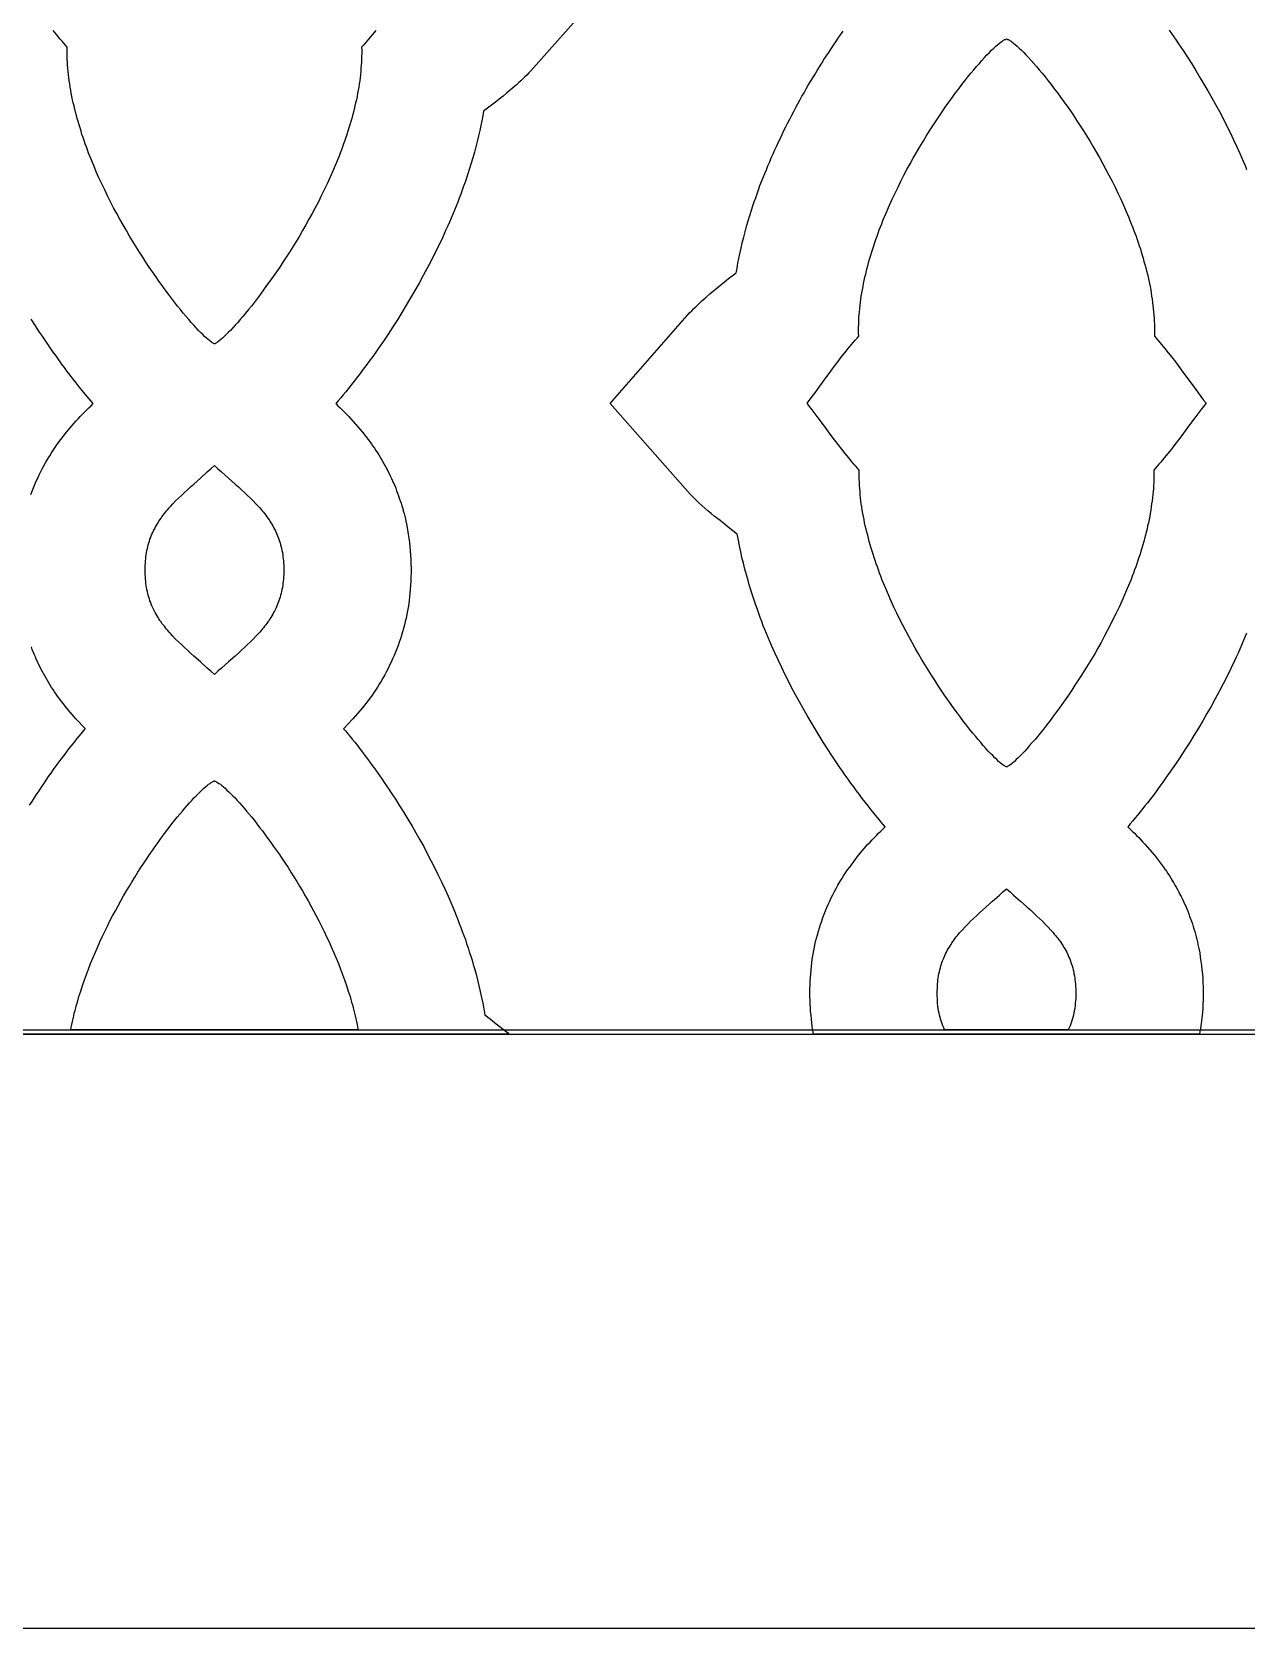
# Model space of a CAD drawing. Extents: x -242 to 227, y -355 to 350.
# Drawn here: x -42.7 to 33.7, y -213.3 to -113 of the extents above; entities that cross this region are included whole.
import ezdxf

# ---------------------------------------------------------------- set-up
doc = ezdxf.new("R2010")
doc.units = 0
doc.layers.add('Nível Padrão', color=1, linetype='CONTINUOUS')

msp = doc.modelspace()

# ---------------------------------------------------------------- linework, layer by layer
at = {"layer": 'Nível Padrão'}
for points in [[(-96, -176), (96, -176), (96, 176), (-96, 176), (-96, -176)], [(-95.73, -175.73), (95.73, -175.73), (95.73, 175.73), (-95.73, 175.73), (-95.73, -175.73)], [(18.61, -113.45), (18.64, -113.46), (18.68, -113.48), (18.71, -113.49), (18.75, -113.51), (18.8, -113.54), (18.84, -113.57), (18.89, -113.6), (18.94, -113.63), (19.04, -113.71), (19.16, -113.81), (19.28, -113.91), (19.41, -114.03), (19.54, -114.16), (19.69, -114.3), (19.83, -114.46), (19.99, -114.62), (20.15, -114.8), (20.32, -114.99), (20.49, -115.18), (20.67, -115.39), (20.85, -115.61), (21.03, -115.84), (21.22, -116.08), (21.42, -116.32), (21.61, -116.58), (21.81, -116.84), (22.01, -117.11), (22.21, -117.4), (22.42, -117.68), (22.62, -117.98), (22.83, -118.28), (23.03, -118.59), (23.24, -118.91), (23.45, -119.23), (23.65, -119.56), (23.86, -119.9), (24.06, -120.24), (24.27, -120.59), (24.47, -120.94), (24.67, -121.3), (24.86, -121.66), (25.05, -122.02), (25.24, -122.39), (25.43, -122.77), (25.61, -123.14), (25.79, -123.52), (25.96, -123.91), (26.13, -124.29), (26.21, -124.48), (26.3, -124.68), (26.37, -124.87), (26.45, -125.07), (26.53, -125.26), (26.6, -125.46), (26.68, -125.66), (26.75, -125.85), (26.82, -126.05), (26.89, -126.25), (26.95, -126.45), (27.02, -126.64), (27.08, -126.84), (27.14, -127.04), (27.2, -127.24), (27.25, -127.44), (27.31, -127.64), (27.36, -127.83), (27.41, -128.03), (27.46, -128.23), (27.51, -128.43), (27.55, -128.63), (27.59, -128.83), (27.63, -129.02), (27.67, -129.22), (27.7, -129.42), (27.73, -129.62), (27.76, -129.81), (27.79, -130.01), (27.81, -130.21), (27.83, -130.4), (27.85, -130.6), (27.87, -130.79), (27.88, -130.99), (27.89, -131.18), (27.9, -131.37), (27.9, -131.56), (27.91, -131.76), (27.9, -131.95), (27.9, -132.14), (28.01, -132.26), (28.12, -132.38), (28.22, -132.51), (28.33, -132.63), (28.55, -132.9), (28.77, -133.18), (29, -133.46), (29.22, -133.75), (29.43, -134.04), (29.65, -134.33), (30.06, -134.89), (30.46, -135.43), (30.65, -135.69), (30.82, -135.92), (30.99, -136.15), (31.15, -136.35), (30.99, -136.55), (30.82, -136.77), (30.64, -137.01), (30.45, -137.27), (30.05, -137.8), (29.63, -138.37), (29.41, -138.66), (29.19, -138.95), (28.97, -139.23), (28.75, -139.51), (28.52, -139.79), (28.3, -140.06), (28.19, -140.18), (28.08, -140.31), (27.97, -140.43), (27.86, -140.55), (27.87, -140.74), (27.87, -140.93), (27.86, -141.12), (27.86, -141.32), (27.85, -141.51), (27.84, -141.7), (27.82, -141.9), (27.8, -142.09), (27.78, -142.29), (27.76, -142.48), (27.73, -142.68), (27.71, -142.87), (27.68, -143.07), (27.64, -143.27), (27.61, -143.46), (27.57, -143.66), (27.53, -143.86), (27.48, -144.06), (27.44, -144.26), (27.39, -144.45), (27.34, -144.65), (27.29, -144.85), (27.23, -145.05), (27.18, -145.25), (27.12, -145.45), (27.06, -145.64), (27, -145.84), (26.93, -146.04), (26.87, -146.24), (26.8, -146.44), (26.73, -146.63), (26.66, -146.83), (26.59, -147.03), (26.51, -147.22), (26.44, -147.42), (26.36, -147.61), (26.28, -147.81), (26.2, -148), (26.03, -148.39), (25.86, -148.78), (25.69, -149.16), (25.51, -149.54), (25.32, -149.91), (25.13, -150.29), (24.94, -150.66), (24.75, -151.02), (24.55, -151.38), (24.35, -151.74), (24.15, -152.09), (23.95, -152.44), (23.74, -152.78), (23.53, -153.11), (23.33, -153.44), (23.12, -153.76), (22.91, -154.08), (22.71, -154.39), (22.5, -154.69), (22.3, -154.99), (22.09, -155.28), (21.89, -155.56), (21.69, -155.83), (21.5, -156.09), (21.31, -156.35), (21.12, -156.59), (20.93, -156.83), (20.75, -157.06), (20.57, -157.27), (20.4, -157.48), (20.23, -157.68), (20.06, -157.87), (19.91, -158.04), (19.76, -158.21), (19.61, -158.36), (19.48, -158.5), (19.35, -158.63), (19.22, -158.75), (19.11, -158.86), (19, -158.95), (18.9, -159.03), (18.82, -159.09), (18.78, -159.12), (18.74, -159.15), (18.7, -159.17), (18.67, -159.19), (18.64, -159.2), (18.61, -159.21), (18.58, -159.2), (18.55, -159.19), (18.52, -159.17), (18.48, -159.15), (18.44, -159.12), (18.4, -159.09), (18.31, -159.03), (18.21, -158.95), (18.11, -158.86), (17.99, -158.75), (17.87, -158.63), (17.74, -158.5), (17.6, -158.36), (17.46, -158.21), (17.31, -158.04), (17.15, -157.87), (16.99, -157.68), (16.82, -157.48), (16.65, -157.27), (16.47, -157.06), (16.29, -156.83), (16.1, -156.59), (15.91, -156.35), (15.72, -156.09), (15.52, -155.83), (15.32, -155.56), (15.12, -155.28), (14.92, -154.99), (14.71, -154.69), (14.51, -154.39), (14.3, -154.08), (14.1, -153.76), (13.89, -153.44), (13.68, -153.11), (13.48, -152.78), (13.27, -152.44), (13.07, -152.09), (12.87, -151.74), (12.67, -151.38), (12.47, -151.02), (12.27, -150.66), (12.08, -150.29), (11.89, -149.91), (11.71, -149.54), (11.53, -149.16), (11.35, -148.78), (11.18, -148.39), (11.02, -148), (10.94, -147.81), (10.86, -147.61), (10.78, -147.42), (10.7, -147.22), (10.63, -147.03), (10.56, -146.83), (10.49, -146.63), (10.42, -146.44), (10.35, -146.24), (10.28, -146.04), (10.22, -145.84), (10.16, -145.64), (10.1, -145.45), (10.04, -145.25), (9.98, -145.05), (9.93, -144.85), (9.88, -144.65), (9.83, -144.45), (9.78, -144.26), (9.73, -144.06), (9.69, -143.86), (9.65, -143.66), (9.61, -143.46), (9.57, -143.27), (9.54, -143.07), (9.51, -142.87), (9.48, -142.68), (9.46, -142.48), (9.43, -142.29), (9.41, -142.09), (9.4, -141.9), (9.38, -141.7), (9.37, -141.51), (9.36, -141.32), (9.35, -141.12), (9.35, -140.93), (9.35, -140.74), (9.35, -140.55), (9.24, -140.43), (9.13, -140.31), (9.02, -140.18), (8.91, -140.06), (8.69, -139.79), (8.47, -139.51), (8.25, -139.23), (8.02, -138.95), (7.8, -138.66), (7.59, -138.37), (7.16, -137.8), (6.77, -137.27), (6.58, -137.01), (6.4, -136.77), (6.23, -136.55), (6.07, -136.35), (6.22, -136.15), (6.39, -135.92), (6.57, -135.69), (6.76, -135.43), (7.15, -134.89), (7.57, -134.33), (7.78, -134.04), (8, -133.75), (8.22, -133.46), (8.44, -133.18), (8.66, -132.9), (8.88, -132.63), (8.99, -132.51), (9.1, -132.38), (9.21, -132.26), (9.32, -132.14), (9.31, -131.95), (9.31, -131.76), (9.31, -131.56), (9.32, -131.37), (9.32, -131.18), (9.33, -130.99), (9.35, -130.79), (9.36, -130.6), (9.38, -130.4), (9.4, -130.21), (9.43, -130.01), (9.45, -129.81), (9.48, -129.62), (9.51, -129.42), (9.55, -129.22), (9.59, -129.02), (9.62, -128.83), (9.67, -128.63), (9.71, -128.43), (9.76, -128.23), (9.8, -128.03), (9.85, -127.83), (9.91, -127.64), (9.96, -127.44), (10.02, -127.24), (10.08, -127.04), (10.14, -126.84), (10.2, -126.64), (10.26, -126.45), (10.33, -126.25), (10.4, -126.05), (10.47, -125.85), (10.54, -125.66), (10.61, -125.46), (10.69, -125.26), (10.76, -125.07), (10.84, -124.87), (10.92, -124.68), (11, -124.48), (11.08, -124.29), (11.25, -123.91), (11.43, -123.52), (11.6, -123.14), (11.79, -122.77), (11.97, -122.39), (12.16, -122.02), (12.35, -121.66), (12.55, -121.3), (12.75, -120.94), (12.95, -120.59), (13.15, -120.24), (13.36, -119.9), (13.56, -119.56), (13.77, -119.23), (13.98, -118.91), (14.18, -118.59), (14.39, -118.28), (14.6, -117.98), (14.8, -117.68), (15, -117.4), (15.21, -117.11), (15.41, -116.84), (15.61, -116.58), (15.8, -116.32), (15.99, -116.08), (16.18, -115.84), (16.37, -115.61), (16.55, -115.39), (16.73, -115.18), (16.9, -114.99), (17.06, -114.8), (17.23, -114.62), (17.38, -114.46), (17.53, -114.3), (17.67, -114.16), (17.81, -114.03), (17.94, -113.91), (18.06, -113.81), (18.17, -113.71), (18.28, -113.63), (18.33, -113.6), (18.37, -113.57), (18.42, -113.54), (18.46, -113.51), (18.5, -113.49), (18.54, -113.48), (18.58, -113.46), (18.61, -113.45)], [(-35.54, -146.83), (-35.54, -146.69), (-35.53, -146.54), (-35.52, -146.4), (-35.51, -146.26), (-35.5, -146.13), (-35.49, -146), (-35.47, -145.87), (-35.45, -145.74), (-35.43, -145.61), (-35.4, -145.49), (-35.37, -145.37), (-35.34, -145.25), (-35.31, -145.13), (-35.27, -145.02), (-35.24, -144.9), (-35.19, -144.79), (-35.15, -144.68), (-35.11, -144.57), (-35.06, -144.47), (-35.01, -144.36), (-34.96, -144.26), (-34.91, -144.16), (-34.85, -144.06), (-34.79, -143.96), (-34.73, -143.86), (-34.67, -143.76), (-34.61, -143.67), (-34.54, -143.57), (-34.48, -143.48), (-34.41, -143.39), (-34.33, -143.29), (-34.26, -143.2), (-34.19, -143.11), (-34.11, -143.02), (-34.03, -142.93), (-33.95, -142.84), (-33.79, -142.67), (-33.62, -142.49), (-33.44, -142.32), (-33.26, -142.14), (-33.07, -141.96), (-32.88, -141.79), (-32.68, -141.61), (-32.48, -141.43), (-32.06, -141.06), (-31.63, -140.67), (-31.41, -140.47), (-31.18, -140.26), (-30.96, -140.47), (-30.74, -140.67), (-30.3, -141.06), (-29.89, -141.43), (-29.68, -141.61), (-29.49, -141.79), (-29.29, -141.96), (-29.1, -142.14), (-28.92, -142.32), (-28.75, -142.49), (-28.57, -142.67), (-28.41, -142.84), (-28.33, -142.93), (-28.25, -143.02), (-28.18, -143.11), (-28.1, -143.2), (-28.03, -143.29), (-27.96, -143.39), (-27.89, -143.48), (-27.82, -143.57), (-27.75, -143.67), (-27.69, -143.76), (-27.63, -143.86), (-27.57, -143.96), (-27.51, -144.06), (-27.46, -144.16), (-27.4, -144.26), (-27.35, -144.36), (-27.3, -144.47), (-27.25, -144.57), (-27.21, -144.68), (-27.17, -144.79), (-27.13, -144.9), (-27.09, -145.02), (-27.05, -145.13), (-27.02, -145.25), (-26.99, -145.37), (-26.96, -145.49), (-26.94, -145.61), (-26.91, -145.74), (-26.89, -145.87), (-26.88, -146), (-26.86, -146.13), (-26.85, -146.26), (-26.84, -146.4), (-26.83, -146.54), (-26.83, -146.69), (-26.82, -146.83), (-26.83, -146.98), (-26.83, -147.12), (-26.84, -147.26), (-26.85, -147.4), (-26.86, -147.54), (-26.88, -147.67), (-26.89, -147.8), (-26.91, -147.93), (-26.94, -148.05), (-26.96, -148.18), (-26.99, -148.3), (-27.02, -148.42), (-27.05, -148.53), (-27.09, -148.65), (-27.13, -148.76), (-27.17, -148.87), (-27.21, -148.98), (-27.25, -149.09), (-27.3, -149.2), (-27.35, -149.3), (-27.4, -149.41), (-27.46, -149.51), (-27.51, -149.61), (-27.57, -149.71), (-27.63, -149.81), (-27.69, -149.9), (-27.75, -150), (-27.82, -150.09), (-27.89, -150.19), (-27.96, -150.28), (-28.03, -150.37), (-28.1, -150.46), (-28.18, -150.55), (-28.25, -150.64), (-28.33, -150.73), (-28.41, -150.82), (-28.57, -151), (-28.75, -151.17), (-28.92, -151.35), (-29.1, -151.52), (-29.29, -151.7), (-29.49, -151.88), (-29.68, -152.06), (-29.89, -152.24), (-30.3, -152.61), (-30.74, -153), (-30.96, -153.2), (-31.18, -153.4), (-31.41, -153.2), (-31.63, -153), (-32.06, -152.61), (-32.48, -152.24), (-32.68, -152.06), (-32.88, -151.88), (-33.07, -151.7), (-33.26, -151.52), (-33.44, -151.35), (-33.62, -151.17), (-33.79, -151), (-33.95, -150.82), (-34.03, -150.73), (-34.11, -150.64), (-34.19, -150.55), (-34.26, -150.46), (-34.33, -150.37), (-34.41, -150.28), (-34.48, -150.19), (-34.54, -150.09), (-34.61, -150), (-34.67, -149.9), (-34.73, -149.81), (-34.79, -149.71), (-34.85, -149.61), (-34.91, -149.51), (-34.96, -149.41), (-35.01, -149.3), (-35.06, -149.2), (-35.11, -149.09), (-35.15, -148.98), (-35.19, -148.87), (-35.24, -148.76), (-35.27, -148.65), (-35.31, -148.53), (-35.34, -148.42), (-35.37, -148.3), (-35.4, -148.18), (-35.43, -148.05), (-35.45, -147.93), (-35.47, -147.8), (-35.49, -147.67), (-35.5, -147.54), (-35.51, -147.4), (-35.52, -147.26), (-35.53, -147.12), (-35.54, -146.98), (-35.54, -146.83)], [(-22.15, -175.73), (-40.21, -175.73), (-40.18, -175.56), (-40.15, -175.39), (-40.11, -175.21), (-40.07, -175.04), (-40.03, -174.86), (-39.99, -174.69), (-39.94, -174.51), (-39.9, -174.34), (-39.85, -174.17), (-39.8, -173.99), (-39.7, -173.64), (-39.59, -173.3), (-39.48, -172.95), (-39.36, -172.6), (-39.23, -172.26), (-39.1, -171.91), (-38.97, -171.57), (-38.83, -171.23), (-38.69, -170.89), (-38.54, -170.55), (-38.39, -170.21), (-38.23, -169.88), (-38.07, -169.55), (-37.91, -169.22), (-37.75, -168.89), (-37.58, -168.57), (-37.41, -168.25), (-37.24, -167.93), (-37.06, -167.62), (-36.89, -167.31), (-36.71, -167), (-36.53, -166.7), (-36.35, -166.4), (-36.17, -166.11), (-35.99, -165.82), (-35.81, -165.54), (-35.62, -165.26), (-35.44, -164.99), (-35.26, -164.72), (-35.08, -164.46), (-34.9, -164.2), (-34.72, -163.95), (-34.55, -163.7), (-34.37, -163.46), (-34.2, -163.23), (-34.02, -163.01), (-33.86, -162.79), (-33.69, -162.58), (-33.52, -162.37), (-33.36, -162.18), (-33.2, -161.99), (-33.05, -161.81), (-32.9, -161.63), (-32.75, -161.47), (-32.61, -161.31), (-32.47, -161.16), (-32.34, -161.02), (-32.21, -160.89), (-32.08, -160.77), (-31.97, -160.66), (-31.85, -160.55), (-31.75, -160.46), (-31.65, -160.38), (-31.55, -160.3), (-31.46, -160.24), (-31.38, -160.18), (-31.31, -160.14), (-31.27, -160.12), (-31.24, -160.11), (-31.21, -160.1), (-31.18, -160.09), (-31.15, -160.1), (-31.12, -160.11), (-31.09, -160.12), (-31.05, -160.14), (-30.98, -160.18), (-30.9, -160.24), (-30.81, -160.3), (-30.72, -160.38), (-30.62, -160.46), (-30.51, -160.55), (-30.4, -160.66), (-30.28, -160.77), (-30.15, -160.89), (-30.02, -161.02), (-29.89, -161.16), (-29.75, -161.31), (-29.61, -161.47), (-29.46, -161.63), (-29.31, -161.81), (-29.16, -161.99), (-29, -162.18), (-28.84, -162.37), (-28.67, -162.58), (-28.51, -162.79), (-28.34, -163.01), (-28.16, -163.23), (-27.99, -163.47), (-27.82, -163.7), (-27.64, -163.95), (-27.46, -164.2), (-27.28, -164.46), (-27.1, -164.72), (-26.92, -164.99), (-26.74, -165.26), (-26.55, -165.54), (-26.37, -165.82), (-26.19, -166.11), (-26.01, -166.4), (-25.83, -166.7), (-25.65, -167), (-25.48, -167.31), (-25.3, -167.62), (-25.13, -167.93), (-24.95, -168.25), (-24.78, -168.57), (-24.62, -168.89), (-24.45, -169.22), (-24.29, -169.55), (-24.13, -169.88), (-23.97, -170.21), (-23.82, -170.55), (-23.68, -170.89), (-23.53, -171.23), (-23.39, -171.57), (-23.26, -171.91), (-23.13, -172.26), (-23, -172.6), (-22.88, -172.95), (-22.77, -173.3), (-22.66, -173.64), (-22.61, -173.82), (-22.56, -173.99), (-22.51, -174.17), (-22.46, -174.34), (-22.42, -174.52), (-22.37, -174.69), (-22.33, -174.86), (-22.29, -175.04), (-22.25, -175.21), (-22.22, -175.39), (-22.18, -175.56), (-22.15, -175.73)], [(22.49, -175.73), (14.72, -175.73), (14.67, -175.61), (14.61, -175.49), (14.56, -175.36), (14.52, -175.23), (14.48, -175.1), (14.44, -174.96), (14.4, -174.82), (14.37, -174.68), (14.34, -174.54), (14.32, -174.39), (14.3, -174.24), (14.28, -174.08), (14.27, -173.92), (14.26, -173.76), (14.25, -173.6), (14.25, -173.43), (14.25, -173.28), (14.26, -173.14), (14.26, -173), (14.27, -172.86), (14.29, -172.72), (14.3, -172.59), (14.32, -172.46), (14.34, -172.33), (14.36, -172.21), (14.39, -172.08), (14.42, -171.96), (14.45, -171.84), (14.48, -171.72), (14.52, -171.61), (14.55, -171.5), (14.59, -171.39), (14.64, -171.28), (14.68, -171.17), (14.73, -171.06), (14.78, -170.96), (14.83, -170.85), (14.88, -170.75), (14.94, -170.65), (15, -170.55), (15.06, -170.45), (15.12, -170.36), (15.18, -170.26), (15.25, -170.17), (15.31, -170.07), (15.38, -169.98), (15.45, -169.89), (15.53, -169.8), (15.6, -169.71), (15.68, -169.62), (15.76, -169.53), (15.84, -169.44), (16, -169.26), (16.17, -169.09), (16.35, -168.91), (16.53, -168.73), (16.72, -168.56), (16.91, -168.38), (17.11, -168.2), (17.31, -168.02), (17.73, -167.65), (18.16, -167.26), (18.38, -167.06), (18.61, -166.86), (18.83, -167.06), (19.05, -167.26), (19.49, -167.65), (19.9, -168.02), (20.11, -168.2), (20.3, -168.38), (20.5, -168.56), (20.68, -168.73), (20.87, -168.91), (21.04, -169.09), (21.21, -169.26), (21.38, -169.44), (21.46, -169.53), (21.54, -169.62), (21.61, -169.71), (21.69, -169.8), (21.76, -169.89), (21.83, -169.98), (21.9, -170.07), (21.97, -170.17), (22.04, -170.26), (22.1, -170.36), (22.16, -170.45), (22.22, -170.55), (22.28, -170.65), (22.33, -170.75), (22.39, -170.85), (22.44, -170.96), (22.49, -171.06), (22.53, -171.17), (22.58, -171.28), (22.62, -171.39), (22.66, -171.5), (22.7, -171.61), (22.74, -171.72), (22.77, -171.84), (22.8, -171.96), (22.83, -172.08), (22.85, -172.21), (22.88, -172.33), (22.9, -172.46), (22.91, -172.59), (22.93, -172.72), (22.94, -172.86), (22.95, -173), (22.96, -173.14), (22.96, -173.28), (22.96, -173.43), (22.96, -173.6), (22.96, -173.76), (22.95, -173.92), (22.93, -174.08), (22.92, -174.23), (22.9, -174.39), (22.87, -174.53), (22.84, -174.68), (22.81, -174.82), (22.78, -174.96), (22.74, -175.09), (22.7, -175.23), (22.65, -175.36), (22.6, -175.48), (22.55, -175.61), (22.49, -175.73)]]:
    msp.add_lwpolyline(points, close=True, dxfattribs=at)
for points in [[(-6.27, -109.78), (-11.29, -115.46), (-11.42, -115.59), (-11.54, -115.72), (-11.67, -115.84), (-11.8, -115.97), (-11.93, -116.09), (-12.06, -116.21), (-12.2, -116.33), (-12.33, -116.45), (-12.57, -116.65), (-12.8, -116.84), (-13.04, -117.04), (-13.28, -117.23), (-13.52, -117.42), (-13.77, -117.61), (-14.01, -117.8), (-14.26, -117.99), (-14.31, -118.29), (-14.37, -118.6), (-14.43, -118.9), (-14.5, -119.21), (-14.58, -119.55), (-14.66, -119.9), (-14.75, -120.24), (-14.84, -120.58), (-14.94, -120.92), (-15.04, -121.26), (-15.14, -121.6), (-15.25, -121.94), (-15.34, -122.2), (-15.43, -122.45), (-15.52, -122.71), (-15.61, -122.96), (-15.7, -123.21), (-15.8, -123.47), (-15.89, -123.72), (-15.99, -123.97), (-16.09, -124.22), (-16.2, -124.47), (-16.3, -124.72), (-16.41, -124.96), (-16.52, -125.21), (-16.63, -125.46), (-16.74, -125.7), (-16.85, -125.95), (-17.08, -126.43), (-17.32, -126.91), (-17.56, -127.39), (-17.81, -127.86), (-18.06, -128.33), (-18.32, -128.8), (-18.58, -129.27), (-18.85, -129.73), (-19.12, -130.19), (-19.4, -130.65), (-19.68, -131.1), (-19.97, -131.55), (-20.26, -132), (-20.56, -132.44), (-20.87, -132.88), (-21.17, -133.32), (-21.31, -133.52), (-21.46, -133.71), (-21.6, -133.91), (-21.74, -134.11), (-21.89, -134.3), (-22.03, -134.49), (-22.18, -134.69), (-22.33, -134.88), (-22.48, -135.07), (-22.63, -135.26), (-22.78, -135.45), (-22.93, -135.63), (-23.09, -135.82), (-23.24, -136.01), (-23.4, -136.19), (-23.56, -136.37), (-23.42, -136.51), (-23.28, -136.64), (-23.14, -136.78), (-23.01, -136.91), (-22.87, -137.05), (-22.74, -137.19), (-22.61, -137.33), (-22.48, -137.47), (-21.88, -138.17), (-21.32, -138.9), (-21.22, -139.04), (-21.13, -139.18), (-21.04, -139.32), (-20.94, -139.46), (-20.85, -139.6), (-20.77, -139.74), (-20.68, -139.89), (-20.59, -140.03), (-20.51, -140.18), (-20.43, -140.32), (-20.35, -140.47), (-20.28, -140.62), (-20.2, -140.77), (-20.13, -140.92), (-20.06, -141.07), (-19.99, -141.23), (-19.92, -141.38), (-19.85, -141.53), (-19.79, -141.69), (-19.73, -141.85), (-19.67, -142), (-19.61, -142.16), (-19.56, -142.32), (-19.5, -142.48), (-19.45, -142.64), (-19.4, -142.8), (-19.35, -142.96), (-19.31, -143.12), (-19.26, -143.28), (-19.22, -143.44), (-19.18, -143.61), (-19.15, -143.77), (-19.09, -144.04), (-19.04, -144.3), (-19, -144.57), (-18.96, -144.83), (-18.92, -145.1), (-18.9, -145.37), (-18.87, -145.63), (-18.85, -145.9), (-18.84, -146.17), (-18.83, -146.44), (-18.82, -146.71), (-18.82, -146.98), (-18.83, -147.25), (-18.84, -147.52), (-18.85, -147.78), (-18.87, -148.05), (-18.89, -148.28), (-18.92, -148.51), (-18.94, -148.73), (-18.97, -148.96), (-19.01, -149.18), (-19.05, -149.4), (-19.09, -149.62), (-19.14, -149.85), (-19.19, -150.07), (-19.24, -150.28), (-19.3, -150.5), (-19.36, -150.72), (-19.42, -150.94), (-19.49, -151.15), (-19.56, -151.36), (-19.64, -151.58), (-19.72, -151.79), (-19.8, -152), (-19.89, -152.21), (-19.98, -152.41), (-20.07, -152.62), (-20.17, -152.82), (-20.27, -153.02), (-20.37, -153.22), (-20.48, -153.42), (-20.59, -153.62), (-20.7, -153.82), (-20.82, -154.01), (-20.94, -154.2), (-21.06, -154.39), (-21.19, -154.58), (-21.32, -154.76), (-21.88, -155.5), (-22.48, -156.19), (-23.05, -156.79), (-23.06, -156.81), (-22.92, -156.97), (-22.79, -157.13), (-22.65, -157.3), (-22.52, -157.46), (-22.36, -157.66), (-22.2, -157.87), (-22.04, -158.07), (-21.88, -158.28), (-21.72, -158.49), (-21.57, -158.7), (-21.41, -158.91), (-21.26, -159.12), (-21.11, -159.33), (-20.96, -159.54), (-20.81, -159.75), (-20.66, -159.96), (-20.51, -160.18), (-20.36, -160.39), (-20.22, -160.61), (-20.08, -160.83), (-19.8, -161.24), (-19.54, -161.66), (-19.28, -162.08), (-19.02, -162.5), (-18.76, -162.93), (-18.52, -163.36), (-18.27, -163.79), (-18.03, -164.22), (-17.8, -164.66), (-17.57, -165.1), (-17.35, -165.54), (-17.13, -165.98), (-16.91, -166.43), (-16.7, -166.88), (-16.5, -167.33), (-16.3, -167.78), (-16.19, -168.03), (-16.09, -168.28), (-15.99, -168.54), (-15.89, -168.79), (-15.79, -169.04), (-15.69, -169.3), (-15.6, -169.55), (-15.5, -169.81), (-15.41, -170.06), (-15.33, -170.32), (-15.24, -170.58), (-15.16, -170.84), (-15.07, -171.1), (-14.99, -171.36), (-14.92, -171.62), (-14.84, -171.88), (-14.74, -172.24), (-14.65, -172.6), (-14.56, -172.96), (-14.47, -173.33), (-14.39, -173.69), (-14.32, -174.06), (-14.25, -174.42), (-14.19, -174.79), (-13.83, -175.07), (-13.48, -175.35), (-13.12, -175.63), (-12.77, -175.91), (-12.67, -176), (-49.69, -176)], [(-21.04, -112.92), (-21.26, -113.2), (-21.49, -113.46), (-21.6, -113.59), (-21.71, -113.72), (-21.82, -113.84), (-21.93, -113.96), (-21.92, -114.15), (-21.92, -114.34), (-21.93, -114.53), (-21.93, -114.72), (-21.94, -114.91), (-21.95, -115.11), (-21.97, -115.3), (-21.99, -115.5), (-22.01, -115.69), (-22.03, -115.89), (-22.05, -116.08), (-22.08, -116.28), (-22.11, -116.48), (-22.15, -116.67), (-22.18, -116.87), (-22.22, -117.07), (-22.26, -117.27), (-22.31, -117.46), (-22.35, -117.66), (-22.4, -117.86), (-22.45, -118.06), (-22.5, -118.26), (-22.55, -118.46), (-22.61, -118.65), (-22.67, -118.85), (-22.73, -119.05), (-22.79, -119.25), (-22.86, -119.45), (-22.92, -119.64), (-22.99, -119.84), (-23.06, -120.04), (-23.13, -120.24), (-23.2, -120.43), (-23.28, -120.63), (-23.35, -120.83), (-23.43, -121.02), (-23.51, -121.22), (-23.59, -121.41), (-23.76, -121.8), (-23.93, -122.18), (-24.1, -122.57), (-24.28, -122.94), (-24.47, -123.32), (-24.65, -123.69), (-24.85, -124.06), (-25.04, -124.43), (-25.24, -124.79), (-25.44, -125.14), (-25.64, -125.5), (-25.84, -125.84), (-26.05, -126.18), (-26.25, -126.52), (-26.46, -126.85), (-26.67, -127.17), (-26.88, -127.49), (-27.08, -127.8), (-27.29, -128.1), (-27.49, -128.39), (-27.69, -128.68), (-27.9, -128.96), (-28.09, -129.23), (-28.29, -129.5), (-28.48, -129.75), (-28.67, -130), (-28.86, -130.24), (-29.04, -130.46), (-29.22, -130.68), (-29.39, -130.89), (-29.56, -131.09), (-29.72, -131.27), (-29.88, -131.45), (-30.03, -131.61), (-30.18, -131.77), (-30.31, -131.91), (-30.44, -132.04), (-30.57, -132.16), (-30.68, -132.26), (-30.79, -132.35), (-30.88, -132.43), (-30.97, -132.5), (-31.01, -132.53), (-31.05, -132.55), (-31.09, -132.57), (-31.12, -132.59), (-31.15, -132.61), (-31.18, -132.62), (-31.21, -132.61), (-31.24, -132.59), (-31.27, -132.57), (-31.31, -132.55), (-31.35, -132.53), (-31.39, -132.5), (-31.48, -132.43), (-31.58, -132.35), (-31.68, -132.26), (-31.8, -132.16), (-31.92, -132.04), (-32.05, -131.91), (-32.19, -131.77), (-32.33, -131.61), (-32.48, -131.45), (-32.64, -131.27), (-32.8, -131.09), (-32.97, -130.89), (-33.14, -130.68), (-33.32, -130.46), (-33.5, -130.24), (-33.69, -130), (-33.88, -129.75), (-34.07, -129.5), (-34.27, -129.23), (-34.47, -128.96), (-34.67, -128.68), (-34.87, -128.39), (-35.08, -128.1), (-35.28, -127.8), (-35.49, -127.49), (-35.69, -127.17), (-35.9, -126.85), (-36.11, -126.52), (-36.31, -126.18), (-36.52, -125.84), (-36.72, -125.5), (-36.92, -125.14), (-37.12, -124.79), (-37.32, -124.43), (-37.52, -124.06), (-37.71, -123.69), (-37.9, -123.32), (-38.08, -122.94), (-38.26, -122.57), (-38.44, -122.18), (-38.61, -121.8), (-38.77, -121.41), (-38.85, -121.22), (-38.93, -121.02), (-39.01, -120.83), (-39.09, -120.63), (-39.16, -120.43), (-39.23, -120.24), (-39.3, -120.04), (-39.37, -119.84), (-39.44, -119.64), (-39.51, -119.45), (-39.57, -119.25), (-39.63, -119.05), (-39.69, -118.85), (-39.75, -118.65), (-39.81, -118.46), (-39.86, -118.26), (-39.91, -118.06), (-39.96, -117.86), (-40.01, -117.66), (-40.06, -117.46), (-40.1, -117.27), (-40.14, -117.07), (-40.18, -116.87), (-40.21, -116.67), (-40.25, -116.48), (-40.28, -116.28), (-40.31, -116.08), (-40.33, -115.89), (-40.36, -115.69), (-40.38, -115.5), (-40.39, -115.3), (-40.41, -115.11), (-40.42, -114.91), (-40.43, -114.72), (-40.44, -114.53), (-40.44, -114.34), (-40.44, -114.15), (-40.44, -113.96), (-40.55, -113.84), (-40.65, -113.72), (-40.76, -113.59), (-40.87, -113.46), (-41.1, -113.2), (-41.32, -112.92)], [(33.7, -150.81), (33.59, -151.06), (33.49, -151.31), (33.38, -151.56), (33.27, -151.8), (33.16, -152.05), (33.05, -152.3), (32.94, -152.54), (32.71, -153.02), (32.47, -153.5), (32.23, -153.98), (31.98, -154.46), (31.73, -154.93), (31.47, -155.4), (31.21, -155.86), (30.94, -156.32), (30.67, -156.78), (30.39, -157.24), (30.11, -157.69), (29.82, -158.14), (29.52, -158.59), (29.23, -159.04), (28.92, -159.48), (28.61, -159.91), (28.47, -160.11), (28.33, -160.31), (28.19, -160.5), (28.05, -160.7), (27.9, -160.89), (27.76, -161.09), (27.61, -161.28), (27.46, -161.47), (27.31, -161.66), (27.16, -161.85), (27.01, -162.04), (26.85, -162.23), (26.7, -162.41), (26.54, -162.6), (26.39, -162.78), (26.23, -162.97), (26.37, -163.1), (26.51, -163.24), (26.65, -163.37), (26.78, -163.51), (26.92, -163.65), (27.05, -163.79), (27.18, -163.93), (27.31, -164.07), (27.91, -164.76), (28.47, -165.5), (28.56, -165.63), (28.66, -165.77), (28.75, -165.91), (28.85, -166.05), (28.94, -166.19), (29.02, -166.34), (29.11, -166.48), (29.19, -166.63), (29.28, -166.77), (29.36, -166.92), (29.44, -167.07), (29.51, -167.22), (29.59, -167.36), (29.66, -167.52), (29.73, -167.67), (29.8, -167.82), (29.87, -167.97), (29.94, -168.13), (30, -168.28), (30.06, -168.44), (30.12, -168.6), (30.18, -168.75), (30.23, -168.91), (30.29, -169.07), (30.34, -169.23), (30.39, -169.39), (30.44, -169.55), (30.48, -169.71), (30.52, -169.88), (30.57, -170.04), (30.61, -170.2), (30.64, -170.37), (30.7, -170.63), (30.75, -170.9), (30.79, -171.16), (30.83, -171.43), (30.86, -171.69), (30.89, -171.96), (30.92, -172.23), (30.94, -172.5), (30.95, -172.77), (30.96, -173.03), (30.97, -173.3), (30.97, -173.57), (30.96, -173.84), (30.95, -174.11), (30.94, -174.38), (30.92, -174.65), (30.9, -174.82), (30.89, -174.99), (30.87, -175.16), (30.85, -175.33), (30.82, -175.49), (30.8, -175.66), (30.77, -175.83), (30.74, -176), (6.48, -176), (6.44, -175.77), (6.4, -175.53), (6.37, -175.29), (6.34, -175.06), (6.32, -174.82), (6.29, -174.58), (6.28, -174.35), (6.26, -174.11), (6.26, -173.87), (6.25, -173.63), (6.25, -173.4), (6.25, -173.16), (6.26, -172.92), (6.27, -172.68), (6.28, -172.44), (6.3, -172.21), (6.32, -171.98), (6.34, -171.75), (6.37, -171.53), (6.4, -171.3), (6.44, -171.08), (6.47, -170.86), (6.52, -170.64), (6.56, -170.41), (6.61, -170.19), (6.67, -169.97), (6.72, -169.76), (6.78, -169.54), (6.85, -169.32), (6.92, -169.11), (6.99, -168.9), (7.06, -168.68), (7.14, -168.47), (7.23, -168.26), (7.31, -168.05), (7.4, -167.85), (7.5, -167.64), (7.59, -167.44), (7.69, -167.24), (7.8, -167.04), (7.9, -166.84), (8.01, -166.64), (8.13, -166.44), (8.25, -166.25), (8.37, -166.06), (8.49, -165.87), (8.62, -165.68), (8.75, -165.5), (9.31, -164.76), (9.9, -164.07), (10.03, -163.93), (10.17, -163.79), (10.3, -163.65), (10.43, -163.51), (10.57, -163.37), (10.71, -163.24), (10.85, -163.1), (10.99, -162.97), (10.86, -162.82), (10.73, -162.67), (10.6, -162.52), (10.48, -162.37), (10.29, -162.14), (10.1, -161.9), (9.91, -161.66), (9.73, -161.43), (9.54, -161.19), (9.36, -160.95), (9.18, -160.71), (9, -160.47), (8.82, -160.22), (8.65, -159.98), (8.47, -159.73), (8.3, -159.48), (8.13, -159.24), (7.96, -158.99), (7.79, -158.74), (7.62, -158.49), (7.35, -158.07), (7.09, -157.66), (6.83, -157.24), (6.57, -156.82), (6.32, -156.4), (6.07, -155.97), (5.83, -155.54), (5.59, -155.11), (5.35, -154.68), (5.12, -154.25), (4.9, -153.81), (4.68, -153.37), (4.46, -152.92), (4.25, -152.48), (4.05, -152.03), (3.84, -151.58), (3.74, -151.33), (3.63, -151.08), (3.53, -150.83), (3.42, -150.58), (3.32, -150.33), (3.23, -150.07), (3.13, -149.82), (3.04, -149.56), (2.95, -149.31), (2.86, -149.05), (2.77, -148.8), (2.68, -148.54), (2.6, -148.28), (2.52, -148.02), (2.44, -147.76), (2.36, -147.5), (2.26, -147.14), (2.16, -146.78), (2.07, -146.41), (1.98, -146.05), (1.9, -145.69), (1.82, -145.32), (1.75, -144.95), (1.68, -144.58), (1.32, -144.3), (0.96, -144.02), (0.6, -143.73), (0.24, -143.45), (0.04, -143.28), (-0.16, -143.12), (-0.35, -142.95), (-0.54, -142.77), (-0.73, -142.6), (-0.92, -142.42), (-1.1, -142.24), (-1.28, -142.06), (-6.3, -136.37), (-1.31, -130.67), (-1.18, -130.54), (-1.06, -130.41), (-0.93, -130.29), (-0.8, -130.16), (-0.67, -130.04), (-0.54, -129.92), (-0.41, -129.8), (-0.27, -129.68), (-0.04, -129.48), (0.19, -129.29), (0.42, -129.1), (0.66, -128.9), (0.89, -128.71), (1.13, -128.52), (1.37, -128.34), (1.61, -128.15), (1.67, -127.85), (1.72, -127.55), (1.78, -127.25), (1.84, -126.95), (1.92, -126.6), (2, -126.26), (2.09, -125.91), (2.18, -125.57), (2.27, -125.23), (2.37, -124.88), (2.47, -124.54), (2.58, -124.21), (2.66, -123.95), (2.75, -123.69), (2.84, -123.44), (2.93, -123.18), (3.02, -122.93), (3.11, -122.67), (3.21, -122.42), (3.31, -122.17), (3.41, -121.92), (3.51, -121.67), (3.61, -121.42), (3.72, -121.17), (3.82, -120.92), (3.93, -120.67), (4.04, -120.42), (4.16, -120.18), (4.27, -119.93), (4.39, -119.69), (4.5, -119.45), (4.62, -119.21), (4.74, -118.97), (4.86, -118.73), (4.99, -118.49), (5.11, -118.25), (5.24, -118.01), (5.36, -117.77), (5.49, -117.53), (5.62, -117.3), (5.75, -117.06), (5.88, -116.83), (6.02, -116.59), (6.15, -116.36), (6.29, -116.13), (6.43, -115.9), (6.57, -115.67), (6.71, -115.44), (6.85, -115.21), (6.99, -114.98), (7.13, -114.75), (7.28, -114.53), (7.43, -114.3), (7.58, -114.08), (7.73, -113.85), (7.88, -113.63), (8.03, -113.41), (8.18, -113.19), (8.34, -112.97)], [(28.83, -112.9), (28.98, -113.11), (29.13, -113.33), (29.28, -113.54), (29.42, -113.76), (29.57, -113.97), (29.71, -114.19), (29.98, -114.6), (30.25, -115.02), (30.51, -115.44), (30.77, -115.87), (31.02, -116.29), (31.27, -116.72), (31.52, -117.15), (31.75, -117.58), (31.99, -118.02), (32.22, -118.46), (32.44, -118.9), (32.66, -119.34), (32.88, -119.79), (33.08, -120.24), (33.29, -120.69), (33.49, -121.14), (33.6, -121.4), (33.7, -121.65)], [(-42.72, -142.09), (-42.65, -141.88), (-42.56, -141.67), (-42.48, -141.46), (-42.39, -141.25), (-42.29, -141.05), (-42.2, -140.84), (-42.1, -140.64), (-41.99, -140.44), (-41.89, -140.24), (-41.78, -140.05), (-41.66, -139.85), (-41.54, -139.66), (-41.42, -139.46), (-41.3, -139.27), (-41.17, -139.09), (-41.04, -138.9), (-40.48, -138.17), (-39.89, -137.47), (-39.75, -137.33), (-39.62, -137.19), (-39.49, -137.05), (-39.35, -136.91), (-39.22, -136.78), (-39.08, -136.64), (-38.94, -136.51), (-38.8, -136.37), (-38.93, -136.23), (-39.06, -136.08), (-39.19, -135.93), (-39.31, -135.78), (-39.5, -135.54), (-39.69, -135.31), (-39.88, -135.07), (-40.06, -134.83), (-40.25, -134.59), (-40.43, -134.36), (-40.61, -134.11), (-40.79, -133.87), (-40.97, -133.63), (-41.14, -133.38), (-41.32, -133.14), (-41.49, -132.89), (-41.66, -132.64), (-41.83, -132.39), (-42, -132.14), (-42.17, -131.89), (-42.44, -131.48), (-42.7, -131.07)], [(-42.8, -161.62), (-42.65, -161.39), (-42.51, -161.17), (-42.36, -160.94), (-42.21, -160.71), (-42.06, -160.49), (-41.91, -160.27), (-41.76, -160.05), (-41.61, -159.82), (-41.45, -159.6), (-41.3, -159.38), (-41.06, -159.05), (-40.82, -158.72), (-40.57, -158.4), (-40.33, -158.07), (-40.07, -157.75), (-39.82, -157.43), (-39.56, -157.12), (-39.3, -156.81), (-39.31, -156.79), (-39.89, -156.19), (-40.48, -155.5), (-41.04, -154.76), (-41.14, -154.63), (-41.23, -154.49), (-41.33, -154.35), (-41.42, -154.21), (-41.51, -154.07), (-41.6, -153.92), (-41.68, -153.78), (-41.77, -153.63), (-41.85, -153.49), (-41.93, -153.34), (-42.01, -153.19), (-42.09, -153.04), (-42.16, -152.89), (-42.24, -152.74), (-42.31, -152.59), (-42.38, -152.44), (-42.44, -152.29), (-42.51, -152.13), (-42.57, -151.98), (-42.63, -151.82), (-42.69, -151.66)], [(-112.41, -213.33), (112.41, -213.33)]]:
    msp.add_lwpolyline(points, dxfattribs=at)

doc.saveas('drawing.dxf')
